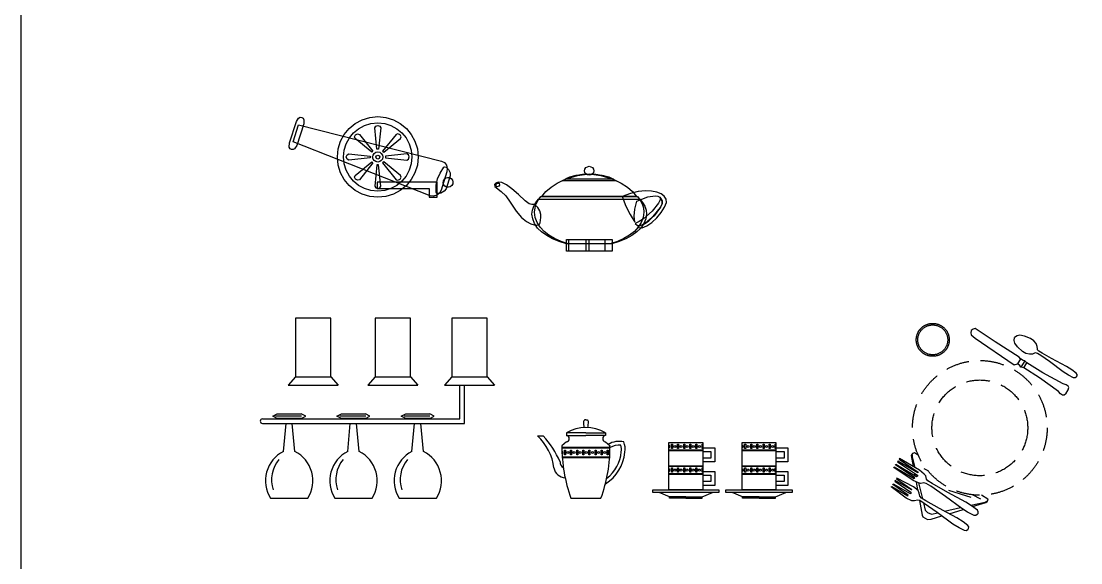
# Model space of a CAD drawing. Extents: x -42728 to 99010, y -18674 to 47645.
# Drawn here: x 73265 to 75513, y 35846 to 36995 of the extents above; entities that cross this region are included whole.
import ezdxf

# ---------------------------------------------------------------- set-up
doc = ezdxf.new("R2010")
doc.units = 0
doc.header["$LTSCALE"] = 100
doc.header["$MEASUREMENT"] = 0
doc.linetypes.add('DASHED', pattern=[0.75, 0.5, -0.25])
doc.linetypes.add('HIDDEN', pattern=[9.525, 6.35, -3.175])
doc.layers.get('0').update_dxf_attribs({"linetype": 'CONTINUOUS'})
for name, color, linetype in [('3', 4, 'CONTINUOUS'), ('STAIR', 3, 'CONTINUOUS'), ('家具', 223, 'CONTINUOUS')]:
    doc.layers.add(name, color=color, linetype=linetype)

# ---------------------------------------------------------------- blocks, each defined once
blk = doc.blocks.new('12PKIT20')
at = {"color": 0, "linetype": 'ByBlock'}
for p, q in [((-9.4375, 0.25), (-9.5, 0.0625)), ((-9.5, 0.0625), (-9.4375, -0.125)), ((-9.3125, 0.375), (-9.4375, 0.25)), ((-7.3125, 0.3125), (-9.3125, 0.375)), ((-4.9375, 0.3125), (-7.3125, 0.3125)), ((-4.75, 0.25), (-4.9375, 0.3125)), ((-4.5, 0.25), (-4.75, 0.25)), ((-4.75, 0.25), (-4.75, -0.25)), ((-4.375, 0.3125), (-4.5, 0.25)), ((-4.375, 0.3125), (-4.375, -0.3125)), ((-4.125, 0.25), (-4.375, 0.3125)), ((-4.125, -0.25), (-4.125, 0.25)), ((-2.5625, 0.25), (-4.125, 0.25)), ((-0.625, 0.375), (-2.5625, 0.25)), ((-0.375, 0.4375), (-0.625, 0.375)), ((-0.1875, 0.4375), (-0.375, 0.4375)), ((-0.0625, 0.375), (-0.1875, 0.4375)), ((0, 0.1875), (-0.0625, 0.375)), ((0, -0.1875), (0, 0.1875)), ((-9.4375, -0.125), (-9.3125, -0.25)), ((-9.3125, -0.25), (-8.875, -0.3125)), ((-8.875, -0.3125), (-4.9375, -0.4375)), ((-4.9375, -0.4375), (-4.75, -0.25)), ((-4.5, -0.25), (-4.75, -0.25)), ((-4.375, -0.3125), (-4.5, -0.25)), ((-4.125, -0.25), (-4.375, -0.3125)), ((-2.5625, -0.25), (-4.125, -0.25)), ((-0.625, -0.375), (-2.5625, -0.25)), ((-0.375, -0.4375), (-0.625, -0.375)), ((-0.1875, -0.4375), (-0.375, -0.4375)), ((-0.0625, -0.375), (-0.1875, -0.4375)), ((0, -0.1875), (-0.0625, -0.375))]:
    blk.add_line(p, q, dxfattribs=at)
blk = doc.blocks.new('12PKIT23')
at = {"color": 0, "linetype": 'ByBlock'}
for p, q in [((-6.033, 0.223), (-6.125, 0)), ((-6.033, -0.223), (-6.125, 0)), ((-5.866, 0.39), (-6.033, 0.223)), ((-5.499, 0.539), (-5.866, 0.39)), ((-4.957, 0.641), (-5.499, 0.539)), ((-4.618, 0.617), (-4.957, 0.641)), ((-4.339, 0.525), (-4.618, 0.617)), ((-4.131, 0.381), (-4.339, 0.525)), ((-4.015, 0.219), (-4.131, 0.381)), ((-3.959, 0.163), (-4.015, 0.219)), ((-3.796, 0.107), (-3.959, 0.163)), ((-3.486, 0.107), (-3.796, 0.107)), ((-2.601, 0.156), (-3.486, 0.107)), ((-1.177, 0.261), (-2.601, 0.156)), ((-0.646, 0.267), (-1.177, 0.261)), ((-0.179, 0.22), (-0.646, 0.267)), ((-0.051, 0.168), (-0.179, 0.22)), ((0, 0.062), (-0.051, 0.168)), ((0, -0.062), (0, 0.062)), ((-5.866, -0.39), (-6.033, -0.223)), ((-5.499, -0.539), (-5.866, -0.39)), ((-4.957, -0.641), (-5.499, -0.539)), ((-4.618, -0.617), (-4.957, -0.641)), ((-4.339, -0.525), (-4.618, -0.617)), ((-4.131, -0.381), (-4.339, -0.525)), ((-4.015, -0.219), (-4.131, -0.381)), ((-3.959, -0.163), (-4.015, -0.219)), ((-3.796, -0.107), (-3.959, -0.163)), ((-3.486, -0.107), (-3.796, -0.107)), ((-2.601, -0.156), (-3.486, -0.107)), ((-1.177, -0.261), (-2.601, -0.156)), ((-0.646, -0.267), (-1.177, -0.261)), ((-0.179, -0.22), (-0.646, -0.267)), ((-0.051, -0.168), (-0.179, -0.22)), ((0, -0.062), (-0.051, -0.168))]:
    blk.add_line(p, q, dxfattribs=at)
blk = doc.blocks.new('12PKIT26')
at = {"color": 0, "linetype": 'ByBlock'}
for name, p in [('12PKIT23', (0, 1.5)), ('12PKIT20', (0, 0))]:
    blk.add_blockref(name, p, dxfattribs=at)
blk = doc.blocks.new('12PKIT10')
at = {"color": 0, "linetype": 'ByBlock'}
for radius in [1.375, 1.25]:
    blk.add_circle((0, 0), radius, dxfattribs=at)
blk = doc.blocks.new('12PKIT21')
at = {"color": 0, "linetype": 'ByBlock'}
for p, q in [((-6.0625, 0.5), (-8, 0.4375)), ((-8, 0.4375), (-8, 0.375)), ((-8, 0.375), (-6.0625, 0.3125)), ((-6.0625, 0.25), (-8, 0.1875)), ((-8, 0.1875), (-8, 0.125)), ((-8, 0.125), (-6, 0.0625)), ((-5.5625, 0.4375), (-6.0625, 0.5)), ((-6.0625, 0.3125), (-6.0625, 0.25)), ((-6, 0.0625), (-5.9375, 0)), ((-6, -0.0625), (-5.9375, 0)), ((-5.375, 0.375), (-5.5625, 0.4375)), ((-5.1875, 0.1875), (-5.375, 0.375)), ((-5, 0.125), (-5.1875, 0.1875)), ((-4.5625, 0.125), (-5, 0.125)), ((-3.0625, 0.1875), (-4.5625, 0.125)), ((-1.375, 0.3125), (-3.0625, 0.1875)), ((-0.8125, 0.3125), (-1.375, 0.3125)), ((-0.1875, 0.25), (-0.8125, 0.3125)), ((-0.0625, 0.1875), (-0.1875, 0.25)), ((0, 0.0625), (-0.0625, 0.1875)), ((0, 0.0625), (0, -0.0625)), ((0, -0.0625), (0, 0.0625)), ((-8, -0.125), (-6, -0.0625)), ((-8, -0.1875), (-8, -0.125)), ((-6.0625, -0.25), (-8, -0.1875)), ((-8, -0.375), (-6.0625, -0.3125)), ((-8, -0.4375), (-8, -0.375)), ((-6.0625, -0.5), (-8, -0.4375)), ((-6.0625, -0.3125), (-6.0625, -0.25)), ((-5.5625, -0.4375), (-6.0625, -0.5)), ((-5.375, -0.375), (-5.5625, -0.4375)), ((-5.1875, -0.1875), (-5.375, -0.375)), ((-5, -0.125), (-5.1875, -0.1875)), ((-4.5625, -0.125), (-5, -0.125)), ((-3.0625, -0.1875), (-4.5625, -0.125)), ((-1.375, -0.3125), (-3.0625, -0.1875)), ((-0.8125, -0.3125), (-1.375, -0.3125)), ((-0.1875, -0.25), (-0.8125, -0.3125)), ((-0.0625, -0.1875), (-0.1875, -0.25)), ((0, -0.0625), (-0.0625, -0.1875))]:
    blk.add_line(p, q, dxfattribs=at)
blk = doc.blocks.new('12PKIT24')
at = {"color": 0, "linetype": 'ByBlock'}
for p, q in [((-5.75, 0.5625), (-7.3125, 0.4375)), ((-7.3125, 0.4375), (-7.3125, 0.375)), ((-7.3125, 0.375), (-5.75, 0.3125)), ((-5.75, 0.25), (-7.3125, 0.1875)), ((-7.3125, 0.1875), (-7.3125, 0.125)), ((-7.3125, 0.125), (-5.6875, 0.0625)), ((-5.25, 0.5), (-5.75, 0.5625)), ((-5.75, 0.3125), (-5.75, 0.25)), ((-5.6875, 0.0625), (-5.625, 0)), ((-5.6875, -0.0625), (-5.625, 0)), ((-5.0625, 0.375), (-5.25, 0.5)), ((-4.875, 0.1875), (-5.0625, 0.375)), ((-4.6875, 0.125), (-4.875, 0.1875)), ((-4.25, 0.125), (-4.6875, 0.125)), ((-2.9375, 0.1875), (-4.25, 0.125)), ((-1.3125, 0.3125), (-2.9375, 0.1875)), ((-0.6875, 0.3125), (-1.3125, 0.3125)), ((-0.1875, 0.25), (-0.6875, 0.3125)), ((-0.0625, 0.1875), (-0.1875, 0.25)), ((0, 0.0625), (-0.0625, 0.1875)), ((0, -0.0625), (0, 0.0625)), ((-7.3125, -0.125), (-5.6875, -0.0625)), ((-7.3125, -0.1875), (-7.3125, -0.125)), ((-5.75, -0.25), (-7.3125, -0.1875)), ((-7.3125, -0.375), (-5.75, -0.3125)), ((-7.3125, -0.4375), (-7.3125, -0.375)), ((-5.75, -0.5625), (-7.3125, -0.4375)), ((-5.75, -0.3125), (-5.75, -0.25)), ((-5.25, -0.5), (-5.75, -0.5625)), ((-5.0625, -0.375), (-5.25, -0.5)), ((-4.875, -0.1875), (-5.0625, -0.375)), ((-4.6875, -0.125), (-4.875, -0.1875)), ((-4.25, -0.125), (-4.6875, -0.125)), ((-2.9375, -0.1875), (-4.25, -0.125)), ((-1.3125, -0.3125), (-2.9375, -0.1875)), ((-0.6875, -0.3125), (-1.3125, -0.3125)), ((-0.1875, -0.25), (-0.6875, -0.3125)), ((-0.0625, -0.1875), (-0.1875, -0.25)), ((0, -0.0625), (-0.0625, -0.1875))]:
    blk.add_line(p, q, dxfattribs=at)
blk = doc.blocks.new('12PKIT27')
at = {"color": 0, "linetype": 'ByBlock'}
for name, p in [('12PKIT21', (0, 1.5)), ('12PKIT24', (0, 0))]:
    blk.add_blockref(name, p, dxfattribs=at)
blk = doc.blocks.new('A$C0D5D51FF')
at = {"layer": '3', "color": 1, "linetype": 'ByBlock'}
for p, q in [((44.9, 164), (42.3, 160)), ((42.3, 160), (46.7, 136)), ((44.5, 160.5), (44.2, 156.9)), ((49.2, 165), (44.9, 164)), ((57.6, 159.7), (49.2, 165)), ((44.2, 156.9), (49.8, 134.2)), ((47.6, 130.8), (48.2, 127.8)), ((49.2, 122.1), (50, 117.4)), ((51.2, 128.4), (51.9, 125.6)), ((53.5, 119.2), (54.4, 115.5)), ((78.1, 127), (69.5, 131.6)), ((52.5, 103.9), (55.7, 86.1)), ((57.9, 101.4), (66.1, 68)), ((169.7, 70.3), (105.2, 90.4)), ((190.1, 66.9), (172.5, 76.3)), ((205, 66.8), (191.3, 75.5)), ((59.7, 64.2), (65.4, 32.8)), ((68.3, 59.1), (72.2, 43.6)), ((113.2, 41.4), (147.2, 49.1)), ((122.9, 36.2), (152.7, 45.4)), ((168.8, 54), (199.5, 60.9)), ((172.4, 51.4), (200.8, 60.1)), ((199.5, 60.9), (202.5, 62.8)), ((200.8, 60.1), (203.8, 61.9)), ((203.8, 61.9), (205.5, 64.6)), ((205.5, 64.6), (205, 66.8)), ((65.4, 32.8), (67.2, 29.8)), ((67.2, 29.8), (76.6, 23.9)), ((72.2, 43.6), (76.7, 38.8)), ((76.6, 23.9), (84.6, 24.5)), ((76.7, 38.8), (85.6, 35.1)), ((84.6, 24.5), (107.4, 31.5)), ((85.6, 35.1), (98.6, 38.1))]:
    blk.add_line(p, q, dxfattribs=at)
for radius in [142.9, 101.6]:
    blk.add_circle((187.9, 218.3), radius, dxfattribs=at)
at = {"layer": '3', "color": 1, "linetype": 'ByBlock', "xscale": 25.4, "yscale": 25.4, "zscale": 25.4, "rotation": 327.7812509909689}
for name, p in [('12PKIT10', (88, 405.1)), ('12PKIT26', (373.1, 294.9)), ('12PKIT27', (163.1, 3.2))]:
    blk.add_blockref(name, p, dxfattribs=at)
blk = doc.blocks.new('餐具')
at = {"layer": '3', "color": 1, "linetype": 'DASHED'}
blk.add_blockref('A$C0D5D51FF', (-184.3, -219.1), dxfattribs=at)
blk = doc.blocks.new('A$C5BDC5C70')
at = {"layer": '家具', "color": 3, "linetype": 'HIDDEN', "ltscale": 3}
for p, q in [((74.5, 382.1), (74.5, 257.4)), ((149.5, 382.1), (74.5, 382.1)), ((149.5, 257.4), (149.5, 382.1)), ((243.4, 382.1), (243.4, 257.4)), ((318.4, 382.1), (243.4, 382.1)), ((318.4, 257.4), (318.4, 382.1)), ((406.3, 382.1), (406.3, 257.4)), ((481.3, 382.1), (406.3, 382.1)), ((481.3, 257.4), (481.3, 382.1)), ((74.5, 257.4), (58.9, 239.8)), ((74.5, 257.4), (149.5, 257.4)), ((149.5, 257.4), (165.2, 239.8)), ((243.4, 257.4), (227.8, 239.8)), ((243.4, 257.4), (318.4, 257.4)), ((318.4, 257.4), (334.1, 239.8)), ((406.3, 257.4), (390.6, 239.8)), ((406.3, 257.4), (481.3, 257.4)), ((481.3, 257.4), (496.9, 239.8)), ((58.9, 239.8), (165.2, 239.8)), ((227.8, 239.8), (334.1, 239.8)), ((390.6, 239.8), (496.9, 239.8))]:
    blk.add_line(p, q, dxfattribs=at)
at = {"layer": '家具', "color": 3}
for p, q in [((423.2, 168.6), (423.2, 239.8)), ((433.2, 158.6), (433.2, 239.8)), ((4.5, 168.6), (423.2, 168.6)), ((4.5, 158.6), (433.2, 158.6)), ((26.3, 173.8), (36, 178.8)), ((36, 168.8), (26.3, 173.8)), ((32.4, 174.5), (87.1, 174.5)), ((36, 178.8), (86.6, 178.8)), ((86.6, 168.8), (36, 168.8)), ((49, 99.2), (54.6, 158.6)), ((55.5, 168.6), (55.6, 168.8)), ((67, 168.6), (66.9, 168.8)), ((73.6, 99.2), (67.9, 158.6)), ((96.3, 173.8), (86.6, 178.8)), ((86.6, 168.8), (96.3, 173.8)), ((162.7, 173.8), (172.4, 178.8)), ((172.4, 168.8), (162.7, 173.8)), ((168.8, 174.5), (223.6, 174.5)), ((172.4, 178.8), (223, 178.8)), ((223, 168.8), (172.4, 168.8)), ((185.4, 99.2), (191, 158.6)), ((192, 168.6), (192, 168.8)), ((203.4, 168.6), (203.4, 168.8)), ((210, 99.2), (204.3, 158.6)), ((232.7, 173.8), (223, 178.8)), ((223, 168.8), (232.7, 173.8)), ((299.1, 173.8), (308.8, 178.8)), ((308.8, 168.8), (299.1, 173.8)), ((305.2, 174.5), (360, 174.5)), ((308.8, 178.8), (359.4, 178.8)), ((359.4, 168.8), (308.8, 168.8)), ((321.8, 99.2), (327.4, 158.6)), ((328.4, 168.6), (328.4, 168.8)), ((339.8, 168.6), (339.8, 168.8)), ((346.4, 99.2), (340.8, 158.6)), ((369.1, 173.8), (359.4, 178.8)), ((359.4, 168.8), (369.1, 173.8)), ((21.9, 0), (100.7, 0)), ((158.3, 0), (237.1, 0)), ((294.7, 0), (373.5, 0))]:
    blk.add_line(p, q, dxfattribs=at)
for centre, radius, start, end in [((5, 163.6), 5.03, 95.8746, 264.1254), ((80.3, 37.3), 69.4, 116.9015, 212.5271), ((42.2, 37.3), 69.4, 327.4729, 63.0985), ((216.8, 37.3), 69.4, 116.9015, 212.5271), ((178.6, 37.3), 69.4, 327.4729, 63.0985), ((353.2, 37.3), 69.4, 116.9015, 212.5271), ((315, 37.3), 69.4, 327.4729, 63.0985), ((89.8, 39.7), 65.9, 140.2184, 199.3253), ((226.2, 39.7), 65.9, 140.2184, 199.3253), ((362.7, 39.7), 65.9, 140.2184, 199.3253)]:
    blk.add_arc(centre, radius, start, end, dxfattribs=at)
blk = doc.blocks.new('A$C5B9A7DDA')
at = {"layer": '家具', "color": 3}
for p, q in [((102.9, 166.3), (99.8, 166.3)), ((99.8, 166.3), (99.8, 165.3)), ((102.9, 166.3), (106.1, 166.3)), ((106.1, 166.3), (106.1, 165.3)), ((102.9, 138.4), (61.7, 138.4)), ((61.7, 138.4), (61.7, 133.4)), ((102.9, 138.4), (144.2, 138.4)), ((144.2, 138.4), (144.2, 133.4)), ((0, 132.6), (12.2, 132.6)), ((61.7, 119.6), (51.9, 111.4)), ((61.7, 133.4), (102.9, 133.4)), ((144.2, 133.4), (102.9, 133.4)), ((144.2, 119.6), (154, 111.4)), ((278.9, 117.9), (350.7, 117.9)), ((278.9, 67.7), (278.9, 117.9)), ((284.3, 114.6), (286.5, 114.6)), ((284.3, 105.2), (284.3, 114.6)), ((286.5, 114.6), (286.5, 105.2)), ((297.3, 114.6), (299.5, 114.6)), ((297.3, 105.2), (297.3, 114.6)), ((299.5, 114.6), (299.5, 105.2)), ((310.3, 114.6), (312.5, 114.6)), ((310.3, 105.2), (310.3, 114.6)), ((312.5, 114.6), (312.5, 105.2)), ((323.2, 114.6), (325.5, 114.6)), ((323.2, 105.2), (323.2, 114.6)), ((325.5, 114.6), (325.5, 105.2)), ((336.2, 114.6), (338.5, 114.6)), ((336.2, 105.2), (336.2, 114.6)), ((338.5, 114.6), (338.5, 105.2)), ((349.2, 114.6), (350.7, 114.6)), ((349.2, 105.2), (349.2, 114.6)), ((350.7, 117.9), (350.7, 67.7)), ((434.2, 117.9), (506, 117.9)), ((434.2, 67.7), (434.2, 117.9)), ((439.6, 114.6), (441.9, 114.6)), ((439.6, 105.2), (439.6, 114.6)), ((441.9, 114.6), (441.9, 105.2)), ((452.6, 114.6), (454.8, 114.6)), ((452.6, 105.2), (452.6, 114.6)), ((454.8, 114.6), (454.8, 105.2)), ((465.6, 114.6), (467.8, 114.6)), ((465.6, 105.2), (465.6, 114.6)), ((467.8, 114.6), (467.8, 105.2)), ((478.6, 114.6), (480.8, 114.6)), ((478.6, 105.2), (478.6, 114.6)), ((480.8, 114.6), (480.8, 105.2)), ((491.5, 114.6), (493.8, 114.6)), ((491.5, 105.2), (491.5, 114.6)), ((493.8, 114.6), (493.8, 105.2)), ((504.5, 114.6), (506, 114.6)), ((504.5, 105.2), (504.5, 114.6)), ((506, 117.9), (506, 67.7)), ((51.9, 108.4), (154, 108.4)), ((51.9, 106.7), (154, 106.7)), ((57.4, 101.6), (59.6, 101.6)), ((57.4, 92.2), (57.4, 101.6)), ((59.6, 92.2), (57.4, 92.2)), ((59.6, 101.6), (59.6, 92.2)), ((70.3, 101.6), (72.6, 101.6)), ((70.3, 92.2), (70.3, 101.6)), ((72.6, 92.2), (70.3, 92.2)), ((72.6, 101.6), (72.6, 92.2)), ((83.3, 101.6), (85.6, 101.6)), ((83.3, 92.2), (83.3, 101.6)), ((85.6, 92.2), (83.3, 92.2)), ((85.6, 101.6), (85.6, 92.2)), ((96.3, 101.6), (98.5, 101.6)), ((96.3, 92.2), (96.3, 101.6)), ((98.5, 92.2), (96.3, 92.2)), ((98.5, 101.6), (98.5, 92.2)), ((109.3, 101.6), (111.5, 101.6)), ((109.3, 92.2), (109.3, 101.6)), ((111.5, 92.2), (109.3, 92.2)), ((111.5, 101.6), (111.5, 92.2)), ((122.2, 101.6), (124.5, 101.6)), ((122.2, 92.2), (122.2, 101.6)), ((124.5, 92.2), (122.2, 92.2)), ((124.5, 101.6), (124.5, 92.2)), ((135.2, 101.6), (137.5, 101.6)), ((135.2, 92.2), (135.2, 101.6)), ((137.5, 92.2), (135.2, 92.2)), ((137.5, 101.6), (137.5, 92.2)), ((148.2, 101.6), (150.4, 101.6)), ((148.2, 92.2), (148.2, 101.6)), ((150.4, 92.2), (148.2, 92.2)), ((150.4, 101.6), (150.4, 92.2)), ((278.9, 102.7), (350.7, 102.7)), ((278.9, 101.1), (350.7, 101.1)), ((286.5, 105.2), (284.3, 105.2)), ((299.5, 105.2), (297.3, 105.2)), ((312.5, 105.2), (310.3, 105.2)), ((325.5, 105.2), (323.2, 105.2)), ((338.5, 105.2), (336.2, 105.2)), ((350.7, 105.2), (349.2, 105.2)), ((350.7, 107.1), (376.1, 107.1)), ((350.7, 99.1), (368.1, 99.1)), ((368.1, 99.1), (368.1, 85.3)), ((376.1, 107.1), (376.1, 77.3)), ((434.2, 102.7), (506, 102.7)), ((434.2, 101.1), (506, 101.1)), ((441.9, 105.2), (439.6, 105.2)), ((454.8, 105.2), (452.6, 105.2)), ((467.8, 105.2), (465.6, 105.2)), ((480.8, 105.2), (478.6, 105.2)), ((493.8, 105.2), (491.5, 105.2)), ((506, 105.2), (504.5, 105.2)), ((506, 107.1), (531.4, 107.1)), ((506, 99.1), (523.4, 99.1)), ((523.4, 99.1), (523.4, 85.3)), ((531.4, 107.1), (531.4, 77.3)), ((51.9, 87.9), (154, 87.9)), ((51.9, 86.4), (154, 86.4)), ((350.7, 67.7), (278.9, 67.7)), ((278.9, 67.7), (350.7, 67.7)), ((278.9, 17.6), (278.9, 67.7)), ((368.1, 85.3), (350.7, 85.3)), ((376.1, 77.3), (350.7, 77.3)), ((350.7, 67.7), (350.7, 17.6)), ((506, 67.7), (434.2, 67.7)), ((434.2, 67.7), (506, 67.7)), ((434.2, 17.6), (434.2, 67.7)), ((523.4, 85.3), (506, 85.3)), ((531.4, 77.3), (506, 77.3)), ((506, 67.7), (506, 17.6)), ((278.9, 52.5), (350.7, 52.5)), ((278.9, 50.9), (350.7, 50.9)), ((284.3, 64.4), (286.5, 64.4)), ((284.3, 55), (284.3, 64.4)), ((286.5, 55), (284.3, 55)), ((286.5, 64.4), (286.5, 55)), ((297.3, 64.4), (299.5, 64.4)), ((297.3, 55), (297.3, 64.4)), ((299.5, 55), (297.3, 55)), ((299.5, 64.4), (299.5, 55)), ((310.3, 64.4), (312.5, 64.4)), ((310.3, 55), (310.3, 64.4)), ((312.5, 55), (310.3, 55)), ((312.5, 64.4), (312.5, 55)), ((323.2, 64.4), (325.5, 64.4)), ((323.2, 55), (323.2, 64.4)), ((325.5, 55), (323.2, 55)), ((325.5, 64.4), (325.5, 55)), ((336.2, 64.4), (338.5, 64.4)), ((336.2, 55), (336.2, 64.4)), ((338.5, 55), (336.2, 55)), ((338.5, 64.4), (338.5, 55)), ((349.2, 64.4), (350.7, 64.4)), ((349.2, 55), (349.2, 64.4)), ((350.7, 55), (349.2, 55)), ((350.7, 56.9), (376.1, 56.9)), ((350.7, 48.9), (368.1, 48.9)), ((368.1, 48.9), (368.1, 35.1)), ((376.1, 56.9), (376.1, 27.1)), ((434.2, 52.5), (506, 52.5)), ((434.2, 50.9), (506, 50.9)), ((439.6, 64.4), (441.9, 64.4)), ((439.6, 55), (439.6, 64.4)), ((441.9, 55), (439.6, 55)), ((441.9, 64.4), (441.9, 55)), ((452.6, 64.4), (454.8, 64.4)), ((452.6, 55), (452.6, 64.4)), ((454.8, 55), (452.6, 55)), ((454.8, 64.4), (454.8, 55)), ((465.6, 64.4), (467.8, 64.4)), ((465.6, 55), (465.6, 64.4)), ((467.8, 55), (465.6, 55)), ((467.8, 64.4), (467.8, 55)), ((478.6, 64.4), (480.8, 64.4)), ((478.6, 55), (478.6, 64.4)), ((480.8, 55), (478.6, 55)), ((480.8, 64.4), (480.8, 55)), ((491.5, 64.4), (493.8, 64.4)), ((491.5, 55), (491.5, 64.4)), ((493.8, 55), (491.5, 55)), ((493.8, 64.4), (493.8, 55)), ((504.5, 64.4), (506, 64.4)), ((504.5, 55), (504.5, 64.4)), ((506, 55), (504.5, 55)), ((506, 56.9), (531.4, 56.9)), ((506, 48.9), (523.4, 48.9)), ((523.4, 48.9), (523.4, 35.1)), ((531.4, 56.9), (531.4, 27.1)), ((368.1, 35.1), (350.7, 35.1)), ((376.1, 27.1), (350.7, 27.1)), ((523.4, 35.1), (506, 35.1)), ((531.4, 27.1), (506, 27.1)), ((71.1, 0), (134.7, 0)), ((244.7, 17.6), (384.8, 17.6)), ((244.7, 12.4), (244.7, 17.6)), ((384.8, 12.4), (244.7, 12.4)), ((279.9, 3.1), (258, 12.4)), ((350.7, 17.6), (278.9, 17.6)), ((279.9, 0), (279.9, 3.1)), ((314.8, 3.1), (279.9, 3.1)), ((314.8, 0), (279.9, 0)), ((314.8, 3.1), (349.7, 3.1)), ((314.8, 0), (349.7, 0)), ((349.7, 3.1), (371.6, 12.4)), ((349.7, 0), (349.7, 3.1)), ((384.8, 17.6), (384.8, 12.4)), ((400, 17.6), (540.2, 17.6)), ((400, 12.4), (400, 17.6)), ((540.2, 12.4), (400, 12.4)), ((435.2, 3.1), (413.3, 12.4)), ((506, 17.6), (434.2, 17.6)), ((435.2, 0), (435.2, 3.1)), ((470.1, 3.1), (435.2, 3.1)), ((470.1, 0), (435.2, 0)), ((470.1, 3.1), (505, 3.1)), ((470.1, 0), (505, 0)), ((505, 3.1), (526.9, 12.4)), ((505, 0), (505, 3.1)), ((540.2, 17.6), (540.2, 12.4))]:
    blk.add_line(p, q, dxfattribs=at)
for centre in [(64.7, 96.9), (77.7, 96.9), (90.7, 96.9), (103.7, 96.9), (116.7, 96.9), (129.6, 96.9), (142.6, 96.9), (291.7, 109.9), (304.7, 109.9), (317.7, 109.9), (330.6, 109.9), (343.6, 109.9), (447, 109.9), (460, 109.9), (473, 109.9), (485.9, 109.9), (498.9, 109.9), (291.7, 59.7), (304.7, 59.7), (317.7, 59.7), (330.6, 59.7), (343.6, 59.7), (447, 59.7), (460, 59.7), (473, 59.7), (485.9, 59.7), (498.9, 59.7)]:
    blk.add_circle(centre, 2.24, dxfattribs=at)
for centre, radius, start, end in [((100.1, 162.8), 2.54, 97.0589, 185.5655), ((213.3, 166.4), 115.8, 181.9096, 188.1992), ((105.8, 162.8), 2.54, 354.4345, 82.9411), ((-7.4, 166.4), 115.8, 351.8008, 358.0904), ((102.9, 71.1), 79, 58.5075, 121.4925), ((-75.2, 50.9), 111, 6.8948, 47.3673), ((-139.3, -4.8), 204.5, 23.6557, 42.2065), ((60.4, 126.5), 7.04, 280.884, 79.116), ((145.5, 126.5), 7.04, 100.884, 259.116), ((173.6, 73.7), 46.9, 78.0294, 119.6822), ((173.6, 73.7), 38.9, 84.7623, 120.2573), ((140.6, 103.7), 37.5, 352.2966, 13.4433), ((140.6, 103.7), 45.5, 352.2966, 20.3965), ((367.1, 108.4), 315.2, 179.4501, 200.1137), ((52, 96.9), 2.24, 267.6807, 92.3193), ((-161.3, 108.4), 315.2, 339.8863, 0.5499), ((98.4, 105.5), 87.7, 301.5424, 354.8314), ((98.4, 105.5), 79.7, 307.5619, 354.8314), ((278.9, 109.9), 2.24, 267.6807, 92.3193), ((434.3, 109.9), 2.24, 267.6807, 92.3193), ((61.9, 77.2), 13.8, 179.8362, 239.4696), ((59.7, 68.4), 25, 189.6585, 267.7217), ((278.9, 59.7), 2.24, 267.6807, 92.3193), ((434.3, 59.7), 2.24, 267.6807, 92.3193)]:
    blk.add_arc(centre, radius, start, end, dxfattribs=at)
blk = doc.blocks.new('A$C6948314D')
for p, q in [((0.2, 229.4), (15, 274.9)), ((15, 274.9), (19.8, 282.3)), ((30.7, 269.8), (16, 224.4)), ((19.8, 282.3), (23.1, 284.1)), ((23.1, 284.1), (26.7, 283.8)), ((26.7, 283.8), (26.7, 283.8)), ((26.7, 283.8), (29.2, 282)), ((29.2, 282), (31, 278.7)), ((31, 278.7), (30.7, 269.8)), ((127, 260.2), (139.7, 270.6)), ((139.7, 270.6), (154.5, 278.5)), ((154.5, 278.5), (170.5, 283.6)), ((159.6, 266.3), (173, 270.6)), ((170.5, 283.6), (187.8, 285.3)), ((173, 270.6), (187.8, 272.1)), ((187.8, 285.3), (204.8, 283.6)), ((187.8, 272.1), (202.3, 270.6)), ((202.3, 270.6), (215.7, 266.3)), ((204.8, 283.6), (221.1, 278.5)), ((221.1, 278.5), (235.5, 270.6)), ((235.5, 270.6), (248.3, 260.2)), ((8.4, 232.2), (19.8, 268.1)), ((19.8, 268.1), (322.7, 191.1)), ((108.7, 233), (116.6, 247.5)), ((116.6, 247.5), (127, 260.2)), ((127.6, 240.1), (136.4, 250.8)), ((136.4, 250.8), (147.1, 259.7)), ((140.5, 246.7), (144.8, 249)), ((144.8, 249), (148.6, 247.7)), ((147.1, 259.7), (159.6, 266.3)), ((148.6, 247.7), (177.4, 212.4)), ((181.2, 261.5), (183.2, 264.8)), ((186, 216), (181.2, 261.5)), ((183.2, 264.8), (187.8, 266.3)), ((187.8, 266.3), (187.8, 266.3)), ((187.8, 266.3), (192.3, 264.8)), ((194.1, 261.5), (189.3, 216)), ((192.3, 264.8), (194.1, 261.5)), ((226.9, 247.7), (197.9, 212.4)), ((215.7, 266.3), (228.2, 259.7)), ((230.5, 249), (226.9, 247.7)), ((228.2, 259.7), (238.8, 250.8)), ((234.8, 246.7), (230.5, 249)), ((238.8, 250.8), (247.7, 240.1)), ((248.3, 260.2), (258.7, 247.5)), ((258.7, 247.5), (266.5, 233)), ((0, 220.5), (0.2, 229.4)), ((298.8, 117.6), (8.4, 232.2)), ((103.7, 216.7), (108.7, 233)), ((116.6, 214.2), (120.9, 227.9)), ((120.9, 227.9), (127.6, 240.1)), ((138.5, 242.4), (140.5, 246.7)), ((139.5, 238.6), (138.5, 242.4)), ((175.1, 209.9), (139.5, 238.6)), ((140.5, 246.7), (140.5, 246.7)), ((200.5, 209.9), (235.8, 238.6)), ((237.1, 242.4), (234.8, 246.7)), ((234.8, 246.7), (234.8, 246.7)), ((235.8, 238.6), (237.1, 242.4)), ((247.7, 240.1), (254.3, 227.9)), ((254.3, 227.9), (258.7, 214.2)), ((266.5, 233), (271.6, 216.7)), ((1.8, 217.2), (0, 220.5)), ((4.6, 215.5), (1.8, 217.2)), ((7.9, 215.5), (4.6, 215.5)), ((4.6, 215.5), (4.6, 215.5)), ((11.2, 217), (7.9, 215.5)), ((16, 224.4), (11.2, 217)), ((102.1, 199.7), (103.7, 216.7)), ((115.1, 199.7), (116.6, 214.2)), ((120.9, 199.7), (122.5, 204)), ((122.5, 204), (126, 206.1)), ((126, 206.1), (171.3, 201.2)), ((177.4, 212.4), (175.1, 209.9)), ((176.8, 199.7), (177.9, 203.8)), ((177.9, 203.8), (180.2, 207.1)), ((180.2, 207.1), (183.5, 209.6)), ((183.5, 209.6), (187.8, 210.4)), ((183.5, 199.7), (184.7, 202.5)), ((184.7, 202.5), (187.8, 203.8)), ((189.3, 216), (186, 216)), ((187.8, 210.4), (191.8, 209.6)), ((187.8, 203.8), (190.6, 202.5)), ((190.6, 202.5), (191.8, 199.7)), ((191.8, 209.6), (195.1, 207.1)), ((195.1, 207.1), (197.7, 203.8)), ((197.7, 203.8), (198.4, 199.7)), ((197.9, 212.4), (200.5, 209.9)), ((249.5, 206.1), (204, 201.2)), ((252.8, 204), (249.5, 206.1)), ((254.3, 199.7), (252.8, 204)), ((258.7, 214.2), (260.2, 199.7)), ((271.6, 216.7), (273.4, 199.7)), ((103.7, 182.4), (102.1, 199.7)), ((108.7, 166.4), (103.7, 182.4)), ((116.6, 185), (115.1, 199.7)), ((120.9, 171.5), (116.6, 185)), ((122.5, 195.1), (120.9, 199.7)), ((120.9, 199.7), (120.9, 199.7)), ((126, 193.1), (122.5, 195.1)), ((171.3, 197.9), (126, 193.1)), ((139.5, 160.6), (175.1, 189.3)), ((177.4, 187), (148.6, 151.4)), ((171.3, 201.2), (171.3, 197.9)), ((175.1, 189.3), (177.4, 187)), ((177.9, 195.4), (176.8, 199.7)), ((180.2, 192.1), (177.9, 195.4)), ((183.5, 189.8), (180.2, 192.1)), ((186, 183.2), (181.2, 138)), ((184.7, 196.7), (183.5, 199.7)), ((187.8, 188.8), (183.5, 189.8)), ((187.8, 195.4), (184.7, 196.7)), ((189.3, 183.2), (186, 183.2)), ((190.6, 196.7), (187.8, 195.4)), ((191.8, 189.8), (187.8, 188.8)), ((194.1, 138), (189.3, 183.2)), ((191.8, 199.7), (190.6, 196.7)), ((195.1, 192.1), (191.8, 189.8)), ((197.7, 195.4), (195.1, 192.1)), ((198.4, 199.7), (197.7, 195.4)), ((200.5, 189.3), (197.9, 187)), ((197.9, 187), (226.7, 151.4)), ((235.8, 160.6), (200.5, 189.3)), ((204, 201.2), (204, 197.9)), ((204, 197.9), (249.5, 193.1)), ((249.5, 193.1), (252.8, 195.1)), ((252.8, 195.1), (254.3, 199.7)), ((254.3, 199.7), (254.3, 199.7)), ((258.7, 185), (254.3, 171.5)), ((260.2, 199.7), (258.7, 185)), ((271.6, 182.4), (266.5, 166.4)), ((273.4, 199.7), (271.6, 182.4)), ((322.7, 191.1), (329.1, 187.8)), ((329.1, 187.8), (333.4, 182.2)), ((333.4, 182.2), (335.2, 175.3)), ((632.4, 179.1), (636.2, 179.9)), ((636.2, 179.9), (640, 179.1)), ((116.6, 151.7), (108.7, 166.4)), ((127.6, 159.1), (120.9, 171.5)), ((136.4, 148.4), (127.6, 159.1)), ((138.5, 156.8), (139.5, 160.6)), ((237.1, 156.8), (235.8, 160.6)), ((247.7, 159.1), (238.8, 148.4)), ((254.3, 171.5), (247.7, 159.1)), ((266.5, 166.4), (258.7, 151.7)), ((314.1, 153.2), (319.7, 165.7)), ((319.7, 165.7), (328, 177.9)), ((334.4, 168.2), (321.9, 129.3)), ((328, 177.9), (330.1, 178.9)), ((330.1, 178.9), (332.6, 178.4)), ((332.6, 178.4), (337.4, 173.5)), ((341.5, 159.8), (332.6, 131.9)), ((335.2, 175.3), (334.4, 168.2)), ((337.4, 173.5), (341, 166.2)), ((341, 166.2), (341.5, 159.8)), ((590.2, 155.2), (605.7, 160.1)), ((594.8, 157.3), (608.8, 160.8)), ((597.1, 156.5), (611.6, 160.6)), ((605.7, 160.1), (622.2, 163.1)), ((608.8, 160.8), (636.2, 164.1)), ((611.6, 160.6), (636.2, 164.1)), ((622.2, 163.1), (636.2, 164.1)), ((626.3, 170.5), (627.1, 174.1)), ((627.1, 166.9), (626.3, 170.5)), ((627.1, 174.1), (629.1, 177.1)), ((629.1, 163.9), (627.1, 166.9)), ((629.1, 177.1), (632.4, 179.1)), ((632.4, 161.9), (629.1, 163.9)), ((636.2, 161.1), (632.4, 161.9)), ((636.2, 164.1), (650.2, 163.1)), ((636.2, 164.1), (660.9, 160.6)), ((636.2, 164.1), (663.7, 160.8)), ((640, 161.9), (636.2, 161.1)), ((640, 179.1), (643.3, 177.1)), ((643.3, 163.9), (640, 161.9)), ((643.3, 177.1), (645.4, 174.1)), ((645.4, 166.9), (643.3, 163.9)), ((645.4, 174.1), (646.1, 170.5)), ((646.1, 170.5), (645.4, 166.9)), ((650.2, 163.1), (666.7, 160.1)), ((660.9, 160.6), (675.1, 156.5)), ((663.7, 160.8), (677.6, 157.3)), ((666.7, 160.1), (682.2, 155.2)), ((127, 139), (116.6, 151.7)), ((139.7, 128.6), (127, 139)), ((147.1, 139.5), (136.4, 148.4)), ((140.5, 152.4), (138.5, 156.8)), ((144.8, 150.4), (140.5, 152.4)), ((140.5, 152.4), (140.5, 152.4)), ((148.6, 151.4), (144.8, 150.4)), ((159.6, 132.9), (147.1, 139.5)), ((181.2, 138), (183.2, 134.4)), ((313.3, 146.3), (186.5, 146.3)), ((186.5, 146.3), (186.5, 132.6)), ((192.3, 134.4), (194.1, 138)), ((228.2, 139.5), (215.7, 132.9)), ((226.7, 151.4), (230.5, 150.4)), ((238.8, 148.4), (228.2, 139.5)), ((230.5, 150.4), (234.8, 152.4)), ((234.8, 152.4), (237.1, 156.8)), ((234.8, 152.4), (234.8, 152.4)), ((248.3, 139), (235.5, 128.6)), ((258.7, 151.7), (248.3, 139)), ((311.3, 140), (314.1, 153.2)), ((311.3, 125.3), (311.3, 140)), ((313.3, 114.1), (313.3, 146.3)), ((326.3, 145.1), (326.8, 149.1)), ((327.3, 141.3), (326.3, 145.1)), ((326.8, 149.1), (328.8, 152.7)), ((329.8, 138), (327.3, 141.3)), ((328.8, 152.7), (331.8, 155.2)), ((333.4, 135.9), (329.8, 138)), ((331.8, 155.2), (335.7, 156.3)), ((337.7, 135.7), (333.4, 135.9)), ((335.7, 156.3), (340, 156)), ((341.5, 136.7), (337.7, 135.7)), ((340, 156), (343.5, 154)), ((344.6, 139.2), (341.5, 136.7)), ((343.5, 154), (346.1, 150.7)), ((346.6, 142.8), (344.6, 139.2)), ((346.1, 150.7), (347.1, 146.9)), ((347.1, 146.9), (346.6, 142.8)), ((437.8, 144.3), (435.5, 141.5)), ((435.5, 141.5), (436, 137.2)), ((436, 137.2), (449.7, 126.8)), ((442.8, 146.4), (437.8, 144.3)), ((438, 140), (439.3, 143.3)), ((438.5, 137.5), (438, 140)), ((441.1, 136.7), (438.5, 137.5)), ((439.3, 143.3), (442.1, 144.1)), ((444.4, 137.7), (441.1, 136.7)), ((442.1, 144.1), (445.4, 143.8)), ((450.7, 145.6), (442.8, 146.4)), ((445.6, 139.7), (444.4, 137.7)), ((445.4, 143.8), (445.6, 139.7)), ((460.4, 140.8), (450.7, 145.6)), ((472.3, 132.1), (460.4, 140.8)), ((544, 126.3), (555.2, 135.7)), ((555.2, 135.7), (568.1, 143.8)), ((568.1, 143.8), (582.3, 150.9)), ((579.3, 149.1), (590.2, 155.2)), ((693.1, 149.1), (579.3, 149.1)), ((582.3, 150.9), (597.1, 156.5)), ((584.9, 152.5), (594.8, 157.3)), ((687.5, 152.5), (584.9, 152.5)), ((675.1, 156.5), (689.8, 150.9)), ((677.6, 157.3), (687.5, 152.5)), ((682.2, 155.2), (693.1, 149.1)), ((689.8, 150.9), (704.3, 143.8)), ((704.3, 143.8), (717.3, 135.7)), ((717.3, 135.7), (728.2, 126.3)), ((154.5, 120.7), (139.7, 128.6)), ((170.5, 115.6), (154.5, 120.7)), ((173, 128.6), (159.6, 132.9)), ((187.8, 114.1), (170.5, 115.6)), ((187.8, 127), (173, 128.6)), ((183.2, 134.4), (187.8, 132.9)), ((186.5, 132.6), (296.8, 132.6)), ((187.8, 132.9), (192.3, 134.4)), ((187.8, 132.9), (187.8, 132.9)), ((202.3, 128.6), (187.8, 127)), ((204.8, 115.6), (187.8, 114.1)), ((215.7, 132.9), (202.3, 128.6)), ((221.1, 120.7), (204.8, 115.6)), ((235.5, 128.6), (221.1, 120.7)), ((296.8, 132.6), (296.8, 114.1)), ((296.8, 114.1), (313.3, 114.1)), ((305.9, 116.6), (298.8, 117.6)), ((312.8, 118.7), (305.9, 116.6)), ((312, 123), (311.3, 125.3)), ((314.3, 122.2), (312, 123)), ((318.4, 123), (312.8, 118.7)), ((321.2, 123.2), (314.3, 122.2)), ((321.9, 129.3), (318.4, 123)), ((328.3, 127), (321.2, 123.2)), ((332.6, 131.9), (328.3, 127)), ((449.7, 126.8), (459.1, 117.4)), ((459.1, 117.4), (468.8, 103.9)), ((486.3, 119.9), (472.3, 132.1)), ((500.3, 106.5), (486.3, 119.9)), ((528, 108.2), (533.8, 116.1)), ((533.8, 116.1), (738.6, 116.1)), ((535.8, 116.1), (544, 126.3)), ((736.6, 116.1), (535.8, 116.1)), ((723.9, 122.5), (706.1, 115.9)), ((706.1, 115.9), (714.2, 95.5)), ((740.4, 126.3), (723.9, 122.5)), ((728.2, 126.3), (736.6, 116.1)), ((737.1, 106), (760.5, 114.8)), ((738.6, 116.1), (744.2, 108.2)), ((755.4, 128.1), (740.4, 126.3)), ((768.6, 127.3), (755.4, 128.1)), ((760.5, 114.8), (776.2, 117.1)), ((779.8, 125), (768.6, 127.3)), ((776.2, 117.1), (781.6, 116.4)), ((788.9, 121.2), (779.8, 125)), ((781.6, 116.4), (785.9, 114.3)), ((785.9, 114.3), (791.2, 107)), ((786.9, 113.6), (786.6, 108.5)), ((791.2, 107), (786.9, 113.6)), ((795.5, 116.4), (788.9, 121.2)), ((799.6, 110.5), (795.5, 116.4)), ((468.8, 103.9), (481, 84.9)), ((508.9, 100.1), (500.3, 106.5)), ((514.5, 98.6), (508.9, 100.1)), ((519.8, 98.8), (514.5, 98.6)), ((515.8, 87.1), (518.6, 95.3)), ((518.6, 95.3), (522.9, 102.9)), ((527, 92.2), (519.8, 98.8)), ((520.3, 82.6), (521.4, 91.5)), ((521.4, 91.5), (523.9, 100.1)), ((522.9, 102.9), (528.7, 110.5)), ((523.9, 100.1), (528, 108.2)), ((531.5, 85.4), (527, 92.2)), ((528.7, 110.5), (743.4, 110.5)), ((714.2, 95.5), (722.9, 77.7)), ((733.3, 88.9), (737.1, 106)), ((743.4, 110.5), (749.5, 102.9)), ((744.2, 108.2), (748.5, 100.1)), ((748.5, 100.1), (751.1, 91.5)), ((749.5, 102.9), (753.9, 95.3)), ((751.1, 91.5), (751.8, 82.6)), ((753.9, 95.3), (756.7, 87.1)), ((783.3, 101.4), (769.6, 84.6)), ((772.2, 73.4), (787.4, 92.5)), ((787.7, 93.2), (773.7, 75)), ((786.6, 108.5), (783.3, 101.4)), ((787.4, 92.5), (791.2, 100.6)), ((791.2, 101.1), (787.7, 93.2)), ((788.9, 81.8), (796, 93)), ((791.2, 100.6), (791.2, 107)), ((791.2, 107), (791.2, 101.1)), ((796, 93), (799.9, 102.9)), ((799.9, 102.9), (799.6, 110.5)), ((481, 84.9), (492.6, 71.4)), ((492.6, 71.4), (503.1, 62.8)), ((514.8, 78.5), (515.8, 87.1)), ((516.3, 68.3), (514.8, 78.5)), ((520.1, 58.4), (516.3, 68.3)), ((521.9, 71.4), (520.3, 82.6)), ((525.7, 61), (521.9, 71.4)), ((533.6, 78), (531.5, 85.4)), ((532, 60.2), (533.8, 71.1)), ((533.8, 71.1), (533.6, 78)), ((722.9, 77.7), (733, 61.2)), ((731.8, 74.4), (733.3, 88.9)), ((733, 61.2), (731.8, 74.4)), ((751.1, 68.6), (741.9, 62.5)), ((750.6, 71.4), (746.7, 61)), ((751.8, 82.6), (750.6, 71.4)), ((769.6, 84.6), (751.1, 68.6)), ((756.2, 68.3), (752.1, 58.4)), ((773.7, 75), (755.4, 59.2)), ((757.4, 78.5), (756.2, 68.3)), ((756.7, 87.1), (757.4, 78.5)), ((762.8, 64.5), (772.2, 73.4)), ((768.9, 61), (779.5, 70.9)), ((779.5, 70.9), (788.9, 81.8)), ((503.1, 62.8), (512.2, 57.7)), ((512.2, 57.7), (519.6, 55.4)), ((519.6, 55.4), (525.4, 54.9)), ((526.7, 49), (520.1, 58.4)), ((525.4, 54.9), (530.3, 55.6)), ((532, 51.1), (525.7, 61)), ((535.3, 40.6), (526.7, 49)), ((530.3, 55.6), (532, 60.2)), ((540.4, 41.9), (532, 51.1)), ((740.4, 51.1), (732, 41.9)), ((741.9, 62.5), (733.8, 58.7)), ((733.8, 58.7), (738.4, 54.4)), ((745.7, 49), (737.1, 40.6)), ((738.4, 54.4), (744.7, 54.1)), ((747, 54.9), (740.1, 53.9)), ((740.1, 53.9), (740.1, 51.8)), ((740.1, 51.8), (740.4, 50.3)), ((746.7, 61), (740.4, 51.1)), ((740.4, 50.3), (748.3, 49.5)), ((744.7, 54.1), (753.4, 57.9)), ((752.1, 58.4), (745.7, 49)), ((755.4, 59.2), (747, 54.9)), ((748.3, 49.5), (758.2, 53.6)), ((753.4, 57.9), (762.8, 64.5)), ((758.2, 53.6), (768.9, 61)), ((546, 32.8), (535.3, 40.6)), ((550.6, 33.8), (540.4, 41.9)), ((558.5, 26.2), (546, 32.8)), ((562.8, 26.7), (550.6, 33.8)), ((572.4, 20.3), (558.5, 26.2)), ((576.5, 20.6), (562.8, 26.7)), ((587.7, 24.4), (684.7, 24.4)), ((587.7, 0), (587.7, 24.4)), ((592.8, 24.4), (684.7, 24.4)), ((592.8, 0), (592.8, 24.4)), ((629.9, 24.4), (684.7, 24.4)), ((629.9, 0), (629.9, 24.4)), ((636, 24.4), (684.7, 24.4)), ((636, 0), (636, 24.4)), ((670, 24.4), (684.7, 24.4)), ((670, 0), (670, 24.4)), ((684.7, 24.4), (684.7, 0)), ((684.7, 24.4), (684.7, 0)), ((684.7, 24.4), (684.7, 0)), ((684.7, 24.4), (684.7, 0)), ((684.7, 24.4), (684.7, 0)), ((709.7, 26.7), (695.9, 20.6)), ((714, 26.2), (699.7, 20.3)), ((721.6, 33.8), (709.7, 26.7)), ((726.4, 32.8), (714, 26.2)), ((732, 41.9), (721.6, 33.8)), ((737.1, 40.6), (726.4, 32.8)), ((587.9, 15.7), (572.4, 20.3)), ((591.5, 15.7), (576.5, 20.6)), ((684.2, 15.7), (587.9, 15.7)), ((680.9, 15.7), (591.5, 15.7)), ((695.9, 20.6), (680.9, 15.7)), ((699.7, 20.3), (684.2, 15.7)), ((684.7, 0), (587.7, 0)), ((684.7, 0), (592.8, 0)), ((684.7, 0), (629.9, 0)), ((684.7, 0), (636, 0)), ((684.7, 0), (670, 0))]:
    blk.add_line(p, q)

msp = doc.modelspace()

# ---------------------------------------------------------------- linework, layer by layer
msp.add_line((73264.71559, 31851.65834), (73264.71559, 38785.84455))

# ---------------------------------------------------------------- block references
for name, p in [('A$C6948314D', (73833.5492, 36507.05164)), ('A$C5BDC5C70', (73771.9676, 35982.6292)), ('A$C5B9A7DDA', (74359.90514, 35982.6292))]:
    msp.add_blockref(name, p)
at = {"layer": 'STAIR'}
msp.add_blockref('餐具', (75294.85349, 36132.70197), dxfattribs=at)

doc.saveas('drawing.dxf')
